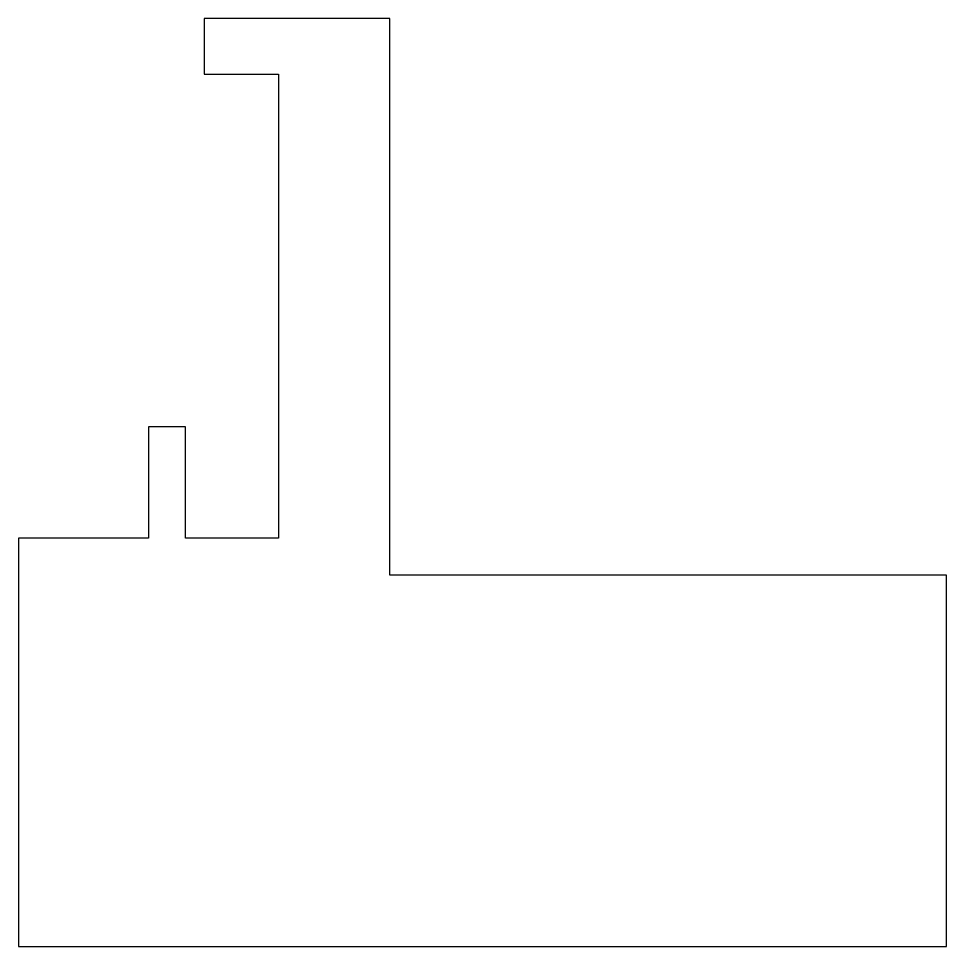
# Model space of a CAD drawing. Header units: inches. Extents: x -50 to 0, y 0 to 50.
import ezdxf

# ---------------------------------------------------------------- set-up
doc = ezdxf.new("R2010")
doc.units = ezdxf.units.IN
doc.header["$MEASUREMENT"] = 0

msp = doc.modelspace()

# ---------------------------------------------------------------- linework, layer by layer
msp.add_lwpolyline([(0, 0), (0, 20), (-30, 20), (-30, 50), (-40, 50), (-40, 47), (-36, 47), (-36, 22), (-41, 22), (-41, 28), (-43, 28), (-43, 22), (-50, 22), (-50, 0)], close=True)

doc.saveas('drawing.dxf')
